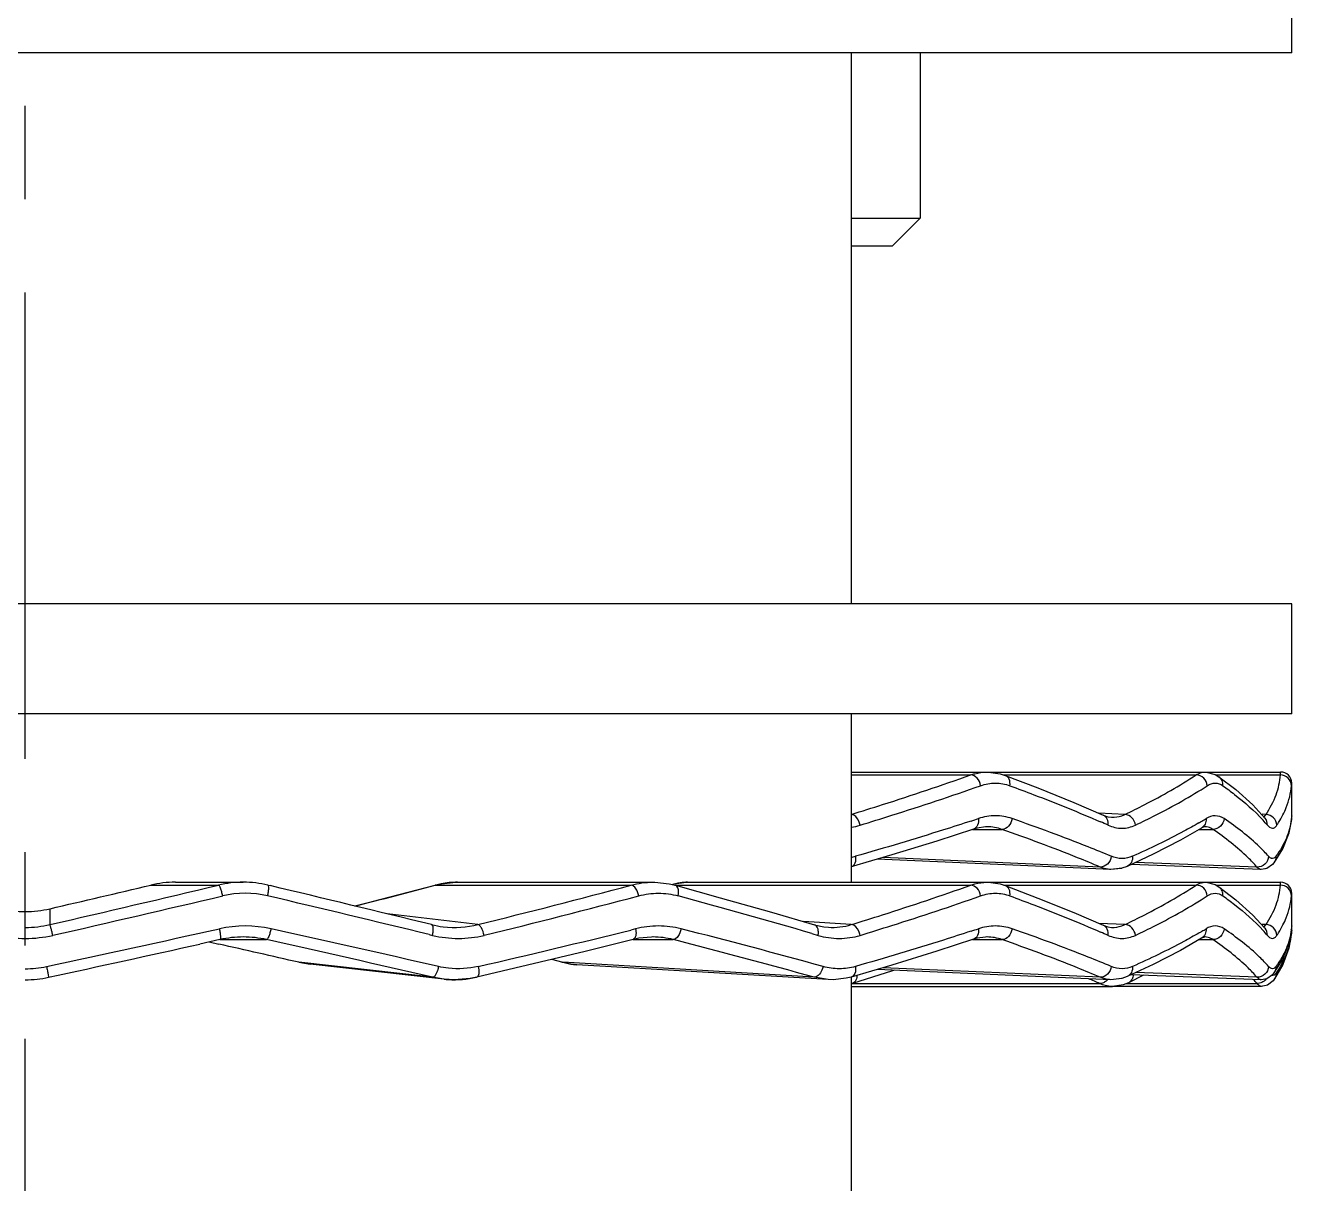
# Model space of a CAD drawing. Header units: millimetres. Extents: x 601 to 1195, y -13 to 407.
# Drawn here: x 1141.86 to 1159.11, y 144.26 to 160.03 of the extents above; entities that cross this region are included whole.
import ezdxf

# ---------------------------------------------------------------- set-up
doc = ezdxf.new("R2010")
doc.units = ezdxf.units.MM
doc.header["$LTSCALE"] = 0.1
doc.linetypes.add('CENTERX2', pattern=[101.6, 63.5, -12.7, 12.7, -12.7])
doc.layers.add('CENTER', color=1, linetype='CENTERX2')

msp = doc.modelspace()

# ---------------------------------------------------------------- linework, layer by layer
for p, q in [((1159.1145, 159.6533), (1159.1145, 161.1533)), ((1159.1145, 159.6533), (1124.6145, 159.6533)), ((1153.1145, 159.6533), (1153.1145, 152.1533)), ((1154.052, 159.6533), (1154.052, 157.4033)), ((1153.1145, 157.4033), (1154.052, 157.4033)), ((1154.052, 157.4033), (1153.677, 157.0283)), ((1153.1145, 157.0283), (1153.677, 157.0283)), ((1159.1145, 152.1533), (1124.6145, 152.1533)), ((1159.1145, 150.6533), (1159.1145, 152.1533)), ((1159.1145, 150.6533), (1124.6145, 150.6533)), ((1153.1145, 150.6533), (1153.1145, 148.3628)), ((1153.1145, 149.8628), (1158.9644, 149.8628)), ((1153.1145, 149.8234), (1154.7422, 149.8234)), ((1155.1945, 149.8234), (1157.8138, 149.8234)), ((1158.0829, 149.8234), (1158.9618, 149.8234)), ((1158.1234, 149.7991), (1158.123, 149.7994)), ((1158.9618, 149.8234), (1158.9645, 149.8628)), ((1159.1118, 149.6773), (1159.1145, 149.7128)), ((1159.1145, 149.2667), (1159.1145, 149.7116)), ((1156.8435, 149.2862), (1156.4864, 149.3029)), ((1156.661, 149.2482), (1156.6614, 149.2481)), ((1158.7651, 149.2862), (1158.7104, 149.2884)), ((1158.7514, 149.2366), (1158.7512, 149.2368)), ((1158.7514, 149.2366), (1158.7519, 149.236)), ((1159.1108, 149.229), (1159.1102, 149.2149)), ((1159.1133, 149.255), (1159.1108, 149.229)), ((1159.1145, 149.2675), (1159.1133, 149.255)), ((1154.7679, 149.0825), (1155.1681, 149.0825)), ((1154.9657, 149.1175), (1154.9642, 149.1175)), ((1157.8548, 149.0825), (1158.04, 149.0825)), ((1157.8868, 149.1009), (1157.8866, 149.1008)), ((1157.934, 149.1175), (1157.9334, 149.1175)), ((1159.0755, 149.0313), (1158.9891, 148.8148)), ((1153.6688, 148.7347), (1153.1148, 148.5719)), ((1156.5081, 148.5695), (1153.5502, 148.6999)), ((1157.2267, 148.7431), (1156.8755, 148.5791)), ((1158.9904, 148.8174), (1158.8735, 148.6281)), ((1156.6518, 148.5359), (1153.4695, 148.6761)), ((1156.6531, 148.5358), (1156.6524, 148.5358)), ((1158.697, 148.5355), (1156.929, 148.6041)), ((1158.6418, 148.5695), (1156.9919, 148.6335)), ((1158.756, 148.545), (1158.6975, 148.5355)), ((1158.6978, 148.5355), (1158.6976, 148.5355)), ((1143.9092, 148.3628), (1144.8339, 148.3628)), ((1147.752, 148.3628), (1150.4145, 148.3628)), ((1150.8847, 148.3628), (1158.9644, 148.3628)), ((1158.9618, 148.3234), (1158.9645, 148.3628)), ((1143.5721, 148.3234), (1144.497, 148.3234)), ((1145.1699, 148.3234), (1145.1984, 148.3166)), ((1147.4452, 148.3223), (1147.5322, 148.3421)), ((1147.4452, 148.3223), (1147.4542, 148.3234)), ((1147.4542, 148.3234), (1147.4456, 148.3211)), ((1147.4542, 148.3234), (1150.1173, 148.3234)), ((1150.6771, 148.3318), (1150.7051, 148.3402)), ((1150.7131, 148.3234), (1154.7422, 148.3234)), ((1155.1945, 148.3234), (1157.8138, 148.3234)), ((1158.0829, 148.3234), (1158.9618, 148.3234)), ((1158.1234, 148.2991), (1158.123, 148.2994)), ((1159.1118, 148.1773), (1159.1145, 148.2128)), ((1159.1145, 147.7087), (1159.1145, 148.2116)), ((1142.201, 147.7862), (1142.201, 148.0025)), ((1148.0299, 147.7862), (1146.7936, 147.933)), ((1150.1782, 147.729), (1150.1115, 147.7124)), ((1153.1152, 147.7862), (1152.4645, 147.8273)), ((1152.5797, 147.6648), (1152.664, 147.6401)), ((1152.8037, 147.7496), (1152.8046, 147.7495)), ((1156.8435, 147.7862), (1156.4864, 147.8029)), ((1156.661, 147.7482), (1156.6614, 147.7481)), ((1158.7651, 147.7862), (1158.7104, 147.7884)), ((1158.7514, 147.7366), (1158.7512, 147.7368)), ((1158.7514, 147.7366), (1158.7519, 147.736)), ((1159.1105, 147.6665), (1159.1099, 147.6525)), ((1159.1108, 147.729), (1159.1102, 147.7149)), ((1159.1117, 147.6789), (1159.1105, 147.6665)), ((1159.1133, 147.755), (1159.1108, 147.729)), ((1159.1128, 147.6903), (1159.1117, 147.6789)), ((1159.1129, 147.6913), (1159.1128, 147.6903)), ((1159.1145, 147.7087), (1159.1129, 147.6913)), ((1159.1145, 147.7675), (1159.1133, 147.755)), ((1159.1145, 147.7087), (1159.1145, 147.7675)), ((1144.5161, 147.5825), (1144.2396, 147.5211)), ((1144.37, 147.55), (1144.5026, 147.5202)), ((1144.5161, 147.5825), (1145.1504, 147.5825)), ((1147.3655, 147.6514), (1147.4122, 147.6401)), ((1150.1383, 147.5825), (1150.6916, 147.5825)), ((1150.4148, 147.6175), (1150.4146, 147.6175)), ((1154.7679, 147.5825), (1155.1681, 147.5825)), ((1154.9657, 147.6175), (1154.9642, 147.6175)), ((1157.8548, 147.5825), (1158.04, 147.5825)), ((1157.8868, 147.6009), (1157.8866, 147.6008)), ((1157.934, 147.6175), (1157.9334, 147.6175)), ((1159.0755, 147.5313), (1158.9891, 147.3148)), ((1159.1099, 147.6524), (1159.0764, 147.4669)), ((1158.9904, 147.3174), (1158.8735, 147.1281)), ((1159.0756, 147.4641), (1158.9916, 147.2403)), ((1159.0764, 147.4669), (1158.9929, 147.243)), ((1145.5907, 147.2728), (1145.7425, 147.247)), ((1147.4123, 147.0695), (1145.5907, 147.2728)), ((1147.5639, 147.0437), (1145.7426, 147.247)), ((1148.7059, 147.2326), (1148.0145, 147.0699)), ((1149.1723, 147.2748), (1149.036, 147.3123)), ((1149.2956, 147.2487), (1149.1723, 147.2748)), ((1149.1723, 147.2748), (1149.1846, 147.2728)), ((1149.1728, 147.2761), (1149.1846, 147.2728)), ((1152.6081, 147.0695), (1149.1846, 147.2728)), ((1149.3778, 147.2403), (1149.2956, 147.2487)), ((1152.801, 147.037), (1149.3769, 147.2403)), ((1153.6688, 147.2347), (1153.1148, 147.0719)), ((1153.6789, 147.1579), (1153.1344, 146.986)), ((1156.6518, 147.0359), (1153.4695, 147.1761)), ((1156.5081, 147.0695), (1153.5502, 147.1999)), ((1153.7029, 147.1658), (1153.6789, 147.1579)), ((1157.2267, 147.2431), (1156.8755, 147.0791)), ((1158.9929, 147.243), (1158.8802, 147.0461)), ((1147.5663, 147.0434), (1147.4123, 147.0695)), ((1147.5699, 147.0431), (1147.5663, 147.0434)), ((1152.8003, 147.037), (1152.6081, 147.0695)), ((1153.1145, 147.0719), (1153.1145, 143.1533)), ((1153.1145, 146.9832), (1156.5004, 146.9832)), ((1156.6531, 147.0358), (1156.6524, 147.0358)), ((1156.8624, 146.9832), (1158.6427, 146.9832)), ((1156.8901, 146.9942), (1156.8899, 146.9941)), ((1157.0961, 147.0976), (1156.8901, 146.9942)), ((1158.697, 147.0355), (1156.929, 147.1041)), ((1158.6418, 147.0695), (1156.9919, 147.1335)), ((1158.6427, 146.9832), (1158.6414, 146.9848)), ((1158.756, 147.045), (1158.6975, 147.0355)), ((1158.6978, 147.0355), (1158.6976, 147.0355)), ((1158.8604, 147.0196), (1158.7836, 146.9608)), ((1158.8803, 147.0462), (1158.8604, 147.0196)), ((1158.8803, 147.0462), (1158.8802, 147.0461)), ((1153.1145, 146.9438), (1156.6735, 146.9438)), ((1158.705, 146.9438), (1156.6738, 146.9438)), ((1158.7836, 146.9608), (1158.705, 146.9438)), ((1158.7669, 146.9567), (1158.7157, 146.946))]:
    msp.add_line(p, q)
for points in [[(1154.9637, 149.8628), (1154.9865, 149.8624), (1155.1445, 149.8393), (1155.2117, 149.8179)], [(1155.2117, 149.8179), (1155.6566, 149.6481), (1156.1486, 149.4488), (1156.5461, 149.2771)], [(1157.9328, 149.8628), (1157.9506, 149.8623), (1158.0707, 149.8307), (1158.123, 149.7994)], [(1158.1234, 149.7991), (1158.3521, 149.6238), (1158.5836, 149.4169), (1158.7512, 149.2368)], [(1156.5461, 149.2771), (1156.6113, 149.2551), (1156.6614, 149.2481)], [(1159.1102, 149.2148), (1159.0763, 149.034), (1158.9904, 148.8174)], [(1154.7809, 149.0867), (1154.2819, 148.9243), (1153.6688, 148.7347)], [(1154.9642, 149.1175), (1154.9455, 149.1172), (1154.829, 149.1007), (1154.7809, 149.0867)], [(1157.8866, 149.1008), (1157.5987, 148.9351), (1157.2267, 148.7431)], [(1157.934, 149.1175), (1157.9279, 149.1172), (1157.8998, 149.1081), (1157.8868, 149.1009)], [(1156.8752, 148.579), (1156.8017, 148.5526), (1156.6524, 148.5358)], [(1156.8002, 148.5525), (1156.7975, 148.5515), (1156.6524, 148.5358)], [(1158.8735, 148.6281), (1158.8535, 148.6036), (1158.7743, 148.5485), (1158.6976, 148.5355)], [(1147.5322, 148.3421), (1147.7306, 148.3626), (1147.7523, 148.3628)], [(1150.4145, 148.3628), (1150.439, 148.3625), (1150.6344, 148.3417), (1150.7189, 148.322)], [(1150.7051, 148.3402), (1150.8646, 148.3625), (1150.885, 148.3628)], [(1154.9637, 148.3628), (1154.9865, 148.3624), (1155.1445, 148.3393), (1155.2117, 148.3179)], [(1157.9328, 148.3628), (1157.9506, 148.3623), (1158.0707, 148.3307), (1158.123, 148.2994)], [(1146.3517, 148.0399), (1146.5909, 148.1001), (1147.0796, 148.226), (1147.4452, 148.3223)], [(1150.7189, 148.322), (1151.3318, 148.1527), (1152.0299, 147.9544), (1152.6128, 147.7839)], [(1155.2117, 148.3179), (1155.6566, 148.1481), (1156.1486, 147.9488), (1156.5461, 147.7771)], [(1158.1234, 148.2991), (1158.3521, 148.1238), (1158.5836, 147.9169), (1158.7512, 147.7368)], [(1152.6128, 147.7839), (1152.6306, 147.7788), (1152.7402, 147.7561), (1152.8046, 147.7495)], [(1156.5461, 147.7771), (1156.6113, 147.7551), (1156.6614, 147.7481)], [(1159.1102, 147.7148), (1159.0763, 147.534), (1158.9904, 147.3174)], [(1150.1424, 147.5835), (1149.489, 147.4216), (1148.7059, 147.2326)], [(1150.4146, 147.6175), (1150.3953, 147.6173), (1150.2196, 147.6001), (1150.1424, 147.5835)], [(1154.7809, 147.5867), (1154.2819, 147.4243), (1153.6688, 147.2347)], [(1154.9642, 147.6175), (1154.9455, 147.6172), (1154.829, 147.6007), (1154.7809, 147.5867)], [(1157.8866, 147.6008), (1157.5987, 147.4351), (1157.2267, 147.2431)], [(1157.934, 147.6175), (1157.9279, 147.6172), (1157.8998, 147.6081), (1157.8868, 147.6009)], [(1148.0145, 147.0699), (1147.9238, 147.0521), (1147.7042, 147.0354), (1147.57, 147.043)], [(1153.1148, 147.0719), (1153.0478, 147.0552), (1152.8701, 147.0355), (1152.8004, 147.037)], [(1156.8752, 147.079), (1156.8017, 147.0526), (1156.6524, 147.0358)], [(1156.8002, 147.0525), (1156.7975, 147.0515), (1156.6524, 147.0358)], [(1156.8899, 146.9941), (1156.8187, 146.9659), (1156.6738, 146.9438)], [(1158.8735, 147.1281), (1158.8535, 147.1036), (1158.7743, 147.0485), (1158.6976, 147.0355)]]:
    msp.add_lwpolyline(points)
for centre, radius, start, end in [((1158.9645, 149.7128), 0.15, 360, 90), ((1143.8723, 182.4), 34.9391, 288.13522, 288.30585), ((1154.5976, 154.7883), 6.4911, 300.49965, 301.07956), ((1158.2831, 149.3077), 0.8315, 353.61962, 354.56778), ((1152.9519, 150.0722), 0.9745, 279.61283, 286.95427), ((1149.287, 132.5588), 18.1277, 66.16219, 66.51847), ((1154.4516, 155.0359), 6.7785, 300.09219, 300.50086), ((1157.0482, 147.6628), 2.2791, 40.40457, 42.65105), ((1152.9515, 149.4887), 0.8035, 281.74794, 285.90722), ((1143.9102, 146.8931), 1.4697, 90.02412, 103.30069), ((1144.8348, 146.8959), 1.4669, 90.05435, 103.31326), ((1144.8335, 146.9079), 1.4549, 76.63149, 90.00387), ((1150.8895, 147.6973), 0.6658, 99.11798, 101.70311), ((1150.8862, 147.7185), 0.6444, 93.92683, 99.12691), ((1150.8848, 147.7369), 0.6259, 89.98586, 93.91544), ((1158.9645, 148.2128), 0.15, 360, 90), ((1072.4378, 449.2089), 309.1799, 283.040484, 283.301439), ((1040.549, 587.41), 451.223, 283.019408, 283.318828), ((1144.8595, 146.8781), 1.3347, 76.76992, 103.23008), ((1048.6951, -256.6187), 416.2757, 76.284053, 76.595431), ((1126.7522, 226.1566), 80.5393, 284.086741, 284.888303), ((1118.8929, 265.3236), 121.0951, 283.922724, 284.942566), ((1150.8963, 147.666), 0.6979, 101.73133, 107.51998), ((1039.7869, 594.6062), 458.5574, 282.910004, 283.207086), ((1047.7778, -264.1739), 423.6954, 76.405701, 76.711657), ((1118.7534, 267.1178), 123.0323, 283.806299, 284.818343), ((1126.119, 57.0408), 94.4081, 73.723078, 74.872321), ((1141.8651, 149.4588), 1.4948, 256.9691, 269.97722), ((1141.864, 149.4588), 1.4948, 270.02278, 283.03091), ((1141.864, 149.2452), 1.4975, 270.0222, 283.00675), ((1040.8675, 617.8422), 481.4017, 282.145563, 282.432415), ((1144.8593, 146.1357), 1.6317, 77.54418, 102.45582), ((1050.4909, -278.9167), 437.0338, 77.17608, 77.482686), ((1147.7186, 149.1007), 1.3531, 256.27891, 263.18903), ((1147.7145, 149.0625), 1.3148, 263.16871, 283.88175), ((1119.5994, 270.8021), 126.815, 282.95713, 283.922119), ((1127.7574, 56.9965), 93.612, 74.527714, 75.751993), ((1143.8723, 180.9), 34.9391, 288.13522, 288.30585), ((1149.287, 131.0588), 18.1277, 66.16219, 66.51847), ((1154.4516, 153.5359), 6.7785, 300.09219, 300.50086), ((1154.5976, 153.2883), 6.4911, 300.49965, 301.07956), ((1157.0482, 146.1628), 2.2791, 40.40457, 42.65105), ((1158.1907, 147.7534), 0.9239, 353.7535, 354.60448), ((1158.2831, 147.8077), 0.8315, 353.61962, 354.56778), ((1141.8651, 149.2741), 1.6763, 257.11052, 269.9799), ((1141.864, 149.2741), 1.6763, 270.0201, 282.88948), ((1041.4245, 611.1598), 474.9019, 282.249211, 282.503401), ((1079.0192, -143.0565), 297.8638, 77.085525, 77.300172), ((1144.8348, 146.1487), 1.4688, 90.01958, 102.52933), ((1144.8337, 146.1658), 1.4517, 77.39684, 89.977), ((1051.1727, -272.0374), 430.0147, 77.067355, 77.376387), ((1150.4143, 146.5009), 1.1166, 75.62074, 89.97293), ((1127.8241, 58.3115), 92.1533, 74.398561, 75.63212), ((1141.8641, 148.5577), 1.3723, 270.01661, 282.129), ((1133.5774, 91.1593), 58.2436, 74.468844, 74.604326), ((1149.4356, 148.1708), 0.9324, 254.38358, 263.57291), ((1149.4305, 148.1329), 0.8942, 263.6257, 266.56502), ((1141.8641, 148.5351), 1.4996, 270.01809, 282.22788), ((1147.7117, 148.3654), 1.3299, 263.87958, 266.40071), ((1147.7105, 148.3585), 1.323, 266.4342, 283.01393), ((1149.9591, 132.5627), 15.8347, 65.60058, 66.18544), ((1156.8429, 147.0927), 0.1092, 295.59881, 304.73826), ((1156.9858, 145.6269), 2.1413, 39.35927, 41.28379), ((1158.8062, 147.1157), 0.2104, 219.02224, 219.87004), ((1158.7666, 147.1217), 0.1365, 326.41658, 331.42376)]:
    msp.add_arc(centre, radius, start, end)
for points, knots in [([(1153.1152, 149.2862), (1153.2578, 149.33), (1153.803, 149.5005), (1154.3447, 149.6818), (1154.7422, 149.8234)], [0, 0, 0, 0, 0.261283, 1, 1, 1, 1]), ([(1154.7422, 149.8234), (1154.7602, 149.8298), (1154.8316, 149.8522), (1154.9068, 149.8627), (1154.9625, 149.8628)], [0, 0, 0, 0, 0.2558306, 1, 1, 1, 1]), ([(1154.8773, 149.6773), (1154.8715, 149.7149), (1154.8424, 149.7828), (1154.7743, 149.8232), (1154.7422, 149.8234)], [0, 0, 0, 0, 0.5418534, 1, 1, 1, 1]), ([(1155.2761, 149.6773), (1155.2804, 149.7066), (1155.277, 149.7645), (1155.2351, 149.8091), (1155.2117, 149.8178)], [0, 0, 0, 0, 0.5420463, 1, 1, 1, 1]), ([(1156.8435, 149.2862), (1156.9337, 149.3295), (1157.265, 149.4939), (1157.5879, 149.6761), (1157.8138, 149.8234)], [0, 0, 0, 0, 0.2706997, 1, 1, 1, 1]), ([(1157.8138, 149.8234), (1157.8235, 149.8297), (1157.8598, 149.8508), (1157.9022, 149.8627), (1157.9328, 149.8628)], [0, 0, 0, 0, 0.2727543, 1, 1, 1, 1]), ([(1157.9655, 149.6773), (1157.9624, 149.7153), (1157.9273, 149.7899), (1157.8508, 149.8232), (1157.8138, 149.8234)], [0, 0, 0, 0, 0.5075713, 1, 1, 1, 1]), ([(1158.1777, 149.6773), (1158.1795, 149.7006), (1158.1721, 149.7481), (1158.1418, 149.7859), (1158.1234, 149.7991)], [0, 0, 0, 0, 0.5084103, 1, 1, 1, 1]), ([(1158.7651, 149.2862), (1158.8203, 149.3699), (1158.9111, 149.5415), (1158.9547, 149.7317), (1158.9618, 149.8234)], [0, 0, 0, 0, 0.5217253, 1, 1, 1, 1]), ([(1159.1118, 149.6773), (1159.1116, 149.7147), (1159.0785, 149.7929), (1158.9999, 149.8232), (1158.9618, 149.8234)], [0, 0, 0, 0, 0.4953425, 1, 1, 1, 1]), ([(1153.236, 149.1401), (1153.3799, 149.184), (1153.9298, 149.3544), (1154.4763, 149.5357), (1154.8773, 149.6773)], [0, 0, 0, 0, 0.2613029, 1, 1, 1, 1]), ([(1154.8773, 149.6773), (1154.9416, 149.7), (1155.0773, 149.7254), (1155.2134, 149.7004), (1155.2761, 149.6773)], [0, 0, 0, 0, 0.5051331, 1, 1, 1, 1]), ([(1155.2761, 149.6773), (1155.3858, 149.6369), (1155.8004, 149.4812), (1156.2111, 149.3152), (1156.5101, 149.1853)], [0, 0, 0, 0, 0.2640351, 1, 1, 1, 1]), ([(1156.9867, 149.1401), (1157.0777, 149.1835), (1157.4117, 149.3478), (1157.7375, 149.53), (1157.9655, 149.6773)], [0, 0, 0, 0, 0.2707855, 1, 1, 1, 1]), ([(1157.9655, 149.6773), (1157.9976, 149.698), (1158.0724, 149.7274), (1158.148, 149.6985), (1158.1777, 149.6773)], [0, 0, 0, 0, 0.5110983, 1, 1, 1, 1]), ([(1158.1777, 149.6773), (1158.2313, 149.6391), (1158.4243, 149.4956), (1158.606, 149.3356), (1158.7244, 149.207)], [0, 0, 0, 0, 0.2734214, 1, 1, 1, 1]), ([(1158.996, 149.2811), (1159.0124, 149.3134), (1159.0698, 149.4389), (1159.1039, 149.5757), (1159.1118, 149.6773)], [0, 0, 0, 0, 0.2618966, 1, 1, 1, 1]), ([(1153.236, 149.1401), (1153.2328, 149.1589), (1153.215, 149.2199), (1153.1613, 149.2838), (1153.1152, 149.2862)], [0, 0, 0, 0, 0.2921985, 1, 1, 1, 1]), ([(1154.8463, 149.229), (1154.8506, 149.199), (1154.8476, 149.1403), (1154.8046, 149.0947), (1154.7809, 149.0868)], [0, 0, 0, 0, 0.5476592, 1, 1, 1, 1]), ([(1155.3057, 149.229), (1155.2332, 149.2542), (1155.0768, 149.281), (1154.9209, 149.2537), (1154.8463, 149.229)], [0, 0, 0, 0, 0.4939215, 1, 1, 1, 1]), ([(1155.3057, 149.229), (1155.3005, 149.1911), (1155.2709, 149.1217), (1155.201, 149.0823), (1155.1681, 149.0825)], [0, 0, 0, 0, 0.5377773, 1, 1, 1, 1]), ([(1156.6574, 148.716), (1156.5535, 148.7595), (1156.1071, 148.9413), (1155.6546, 149.1077), (1155.3057, 149.229)], [0, 0, 0, 0, 0.2336883, 1, 1, 1, 1]), ([(1156.6133, 149.1401), (1156.6167, 149.168), (1156.6102, 149.2246), (1156.5693, 149.2667), (1156.5461, 149.277)], [0, 0, 0, 0, 0.5254646, 1, 1, 1, 1]), ([(1156.6614, 149.2481), (1156.7078, 149.246), (1156.7715, 149.2553), (1156.8291, 149.2792), (1156.8435, 149.2862)], [0, 0, 0, 0, 0.7446416, 1, 1, 1, 1]), ([(1156.9867, 149.1401), (1156.9825, 149.1773), (1156.9501, 149.2485), (1156.8784, 149.2848), (1156.8435, 149.2862)], [0, 0, 0, 0, 0.5172751, 1, 1, 1, 1]), ([(1157.9485, 149.229), (1157.9505, 149.2039), (1157.9422, 149.1527), (1157.9074, 149.1134), (1157.8868, 149.1009)], [0, 0, 0, 0, 0.5107836, 1, 1, 1, 1]), ([(1158.193, 149.229), (1158.1585, 149.2523), (1158.0717, 149.283), (1157.9861, 149.2516), (1157.9485, 149.229)], [0, 0, 0, 0, 0.4870311, 1, 1, 1, 1]), ([(1158.193, 149.229), (1158.1903, 149.1908), (1158.1551, 149.115), (1158.0774, 149.0823), (1158.04, 149.0825)], [0, 0, 0, 0, 0.5057626, 1, 1, 1, 1]), ([(1158.8001, 148.716), (1158.7611, 148.7602), (1158.5766, 148.9513), (1158.364, 149.1134), (1158.193, 149.229)], [0, 0, 0, 0, 0.2220708, 1, 1, 1, 1]), ([(1158.7346, 149.2545), (1158.7374, 149.2561), (1158.7495, 149.2646), (1158.7588, 149.2765), (1158.7651, 149.2862)], [0, 0, 0, 0, 0.2184677, 1, 1, 1, 1]), ([(1158.9133, 149.1401), (1158.912, 149.1771), (1158.8785, 149.2528), (1158.8025, 149.2849), (1158.7651, 149.2862)], [0, 0, 0, 0, 0.4974759, 1, 1, 1, 1]), ([(1159.1094, 149.2153), (1159.0998, 149.1295), (1159.0506, 148.9512), (1158.9565, 148.7933), (1158.9001, 148.716)], [0, 0, 0, 0, 0.4743578, 1, 1, 1, 1]), ([(1158.9133, 149.1401), (1158.9211, 149.1517), (1158.9506, 149.1975), (1158.9776, 149.245), (1158.996, 149.2811)], [0, 0, 0, 0, 0.2560935, 1, 1, 1, 1]), ([(1154.7474, 149.1965), (1154.6227, 149.1556), (1154.0999, 148.9876), (1153.5735, 148.8305), (1153.1717, 148.716)], [0, 0, 0, 0, 0.2390598, 1, 1, 1, 1]), ([(1156.5081, 148.5695), (1156.4051, 148.613), (1155.9627, 148.7948), (1155.514, 148.9612), (1155.1681, 149.0825)], [0, 0, 0, 0, 0.2337234, 1, 1, 1, 1]), ([(1156.6133, 149.1401), (1156.6727, 149.1139), (1156.801, 149.0822), (1156.9301, 149.1132), (1156.9867, 149.1401)], [0, 0, 0, 0, 0.5088834, 1, 1, 1, 1]), ([(1157.8504, 149.171), (1157.7828, 149.1318), (1157.4877, 148.9675), (1157.1828, 148.8212), (1156.9454, 148.716)], [0, 0, 0, 0, 0.2311728, 1, 1, 1, 1]), ([(1158.04, 149.0825), (1158.0318, 149.0881), (1157.9997, 149.1075), (1157.9616, 149.1174), (1157.934, 149.1175)], [0, 0, 0, 0, 0.2643208, 1, 1, 1, 1]), ([(1158.6418, 148.5695), (1158.6032, 148.6137), (1158.4204, 148.8046), (1158.2097, 148.9669), (1158.04, 149.0825)], [0, 0, 0, 0, 0.2222738, 1, 1, 1, 1]), ([(1158.7837, 149.1401), (1158.8011, 149.1196), (1158.8362, 149.0881), (1158.8892, 149.1075), (1158.9054, 149.1281), (1158.9133, 149.1401)], [0, 0, 0, 0, 0.5136778, 0.7258546, 1, 1, 1, 1]), ([(1153.1717, 148.716), (1153.1767, 148.6851), (1153.1775, 148.6279), (1153.1374, 148.5784), (1153.1148, 148.5719)], [0, 0, 0, 0, 0.5712154, 1, 1, 1, 1]), ([(1156.6574, 148.716), (1156.6531, 148.6772), (1156.6197, 148.6036), (1156.5436, 148.5681), (1156.5081, 148.5695)], [0, 0, 0, 0, 0.5234349, 1, 1, 1, 1]), ([(1156.9454, 148.716), (1156.9011, 148.6964), (1156.802, 148.6742), (1156.7033, 148.6968), (1156.6574, 148.716)], [0, 0, 0, 0, 0.4930329, 1, 1, 1, 1]), ([(1156.9454, 148.716), (1156.9483, 148.6881), (1156.9406, 148.6314), (1156.8992, 148.5898), (1156.8758, 148.5792)], [0, 0, 0, 0, 0.5217692, 1, 1, 1, 1]), ([(1158.8001, 148.716), (1158.7985, 148.6773), (1158.762, 148.5984), (1158.6807, 148.5682), (1158.6418, 148.5695)], [0, 0, 0, 0, 0.4995832, 1, 1, 1, 1]), ([(1158.8384, 148.6877), (1158.8351, 148.6888), (1158.8205, 148.6953), (1158.8084, 148.7066), (1158.8001, 148.716)], [0, 0, 0, 0, 0.2139603, 1, 1, 1, 1]), ([(1158.9001, 148.716), (1158.8923, 148.7053), (1158.8752, 148.6862), (1158.8485, 148.6844), (1158.8384, 148.6877)], [0, 0, 0, 0, 0.5546705, 1, 1, 1, 1]), ([(1156.6524, 148.5358), (1156.6403, 148.5364), (1156.5909, 148.5409), (1156.5426, 148.5549), (1156.5081, 148.5695)], [0, 0, 0, 0, 0.2435179, 1, 1, 1, 1]), ([(1158.6976, 148.5355), (1158.6929, 148.5357), (1158.6709, 148.54), (1158.6533, 148.5563), (1158.6418, 148.5695)], [0, 0, 0, 0, 0.2086345, 1, 1, 1, 1]), ([(1147.7523, 148.3628), (1147.6772, 148.3628), (1147.5765, 148.3527), (1147.4787, 148.3299), (1147.4542, 148.3234)], [0, 0, 0, 0, 0.747696, 1, 1, 1, 1]), ([(1154.7422, 148.3234), (1154.7602, 148.3298), (1154.8316, 148.3522), (1154.9068, 148.3627), (1154.9625, 148.3628)], [0, 0, 0, 0, 0.2558306, 1, 1, 1, 1]), ([(1157.8138, 148.3234), (1157.8235, 148.3297), (1157.8598, 148.3508), (1157.9022, 148.3627), (1157.9328, 148.3628)], [0, 0, 0, 0, 0.2727543, 1, 1, 1, 1]), ([(1144.554, 148.1773), (1144.5497, 148.196), (1144.5407, 148.2303), (1144.5257, 148.277), (1144.5127, 148.3049), (1144.5024, 148.3232), (1144.497, 148.3234)], [0, 0, 0, 0, 0.3627259, 0.677853, 0.8982648, 1, 1, 1, 1]), ([(1145.165, 148.1773), (1145.1692, 148.1957), (1145.1761, 148.2295), (1145.1801, 148.2762), (1145.1818, 148.3042), (1145.1746, 148.3233), (1145.1699, 148.3234)], [0, 0, 0, 0, 0.3776618, 0.6949892, 0.906372, 1, 1, 1, 1]), ([(1150.2195, 148.1773), (1150.2121, 148.2137), (1150.1925, 148.2702), (1150.1419, 148.3232), (1150.1173, 148.3234)], [0, 0, 0, 0, 0.6015649, 1, 1, 1, 1]), ([(1150.2195, 148.1773), (1150.3073, 148.2006), (1150.4886, 148.2249), (1150.67, 148.2008), (1150.7568, 148.1773)], [0, 0, 0, 0, 0.5025404, 1, 1, 1, 1]), ([(1150.7568, 148.1773), (1150.7601, 148.1941), (1150.7666, 148.2418), (1150.752, 148.3128), (1150.7189, 148.322)], [0, 0, 0, 0, 0.3329934, 1, 1, 1, 1]), ([(1153.1152, 147.7862), (1153.2578, 147.83), (1153.803, 148.0005), (1154.3447, 148.1818), (1154.7422, 148.3234)], [0, 0, 0, 0, 0.261283, 1, 1, 1, 1]), ([(1154.8773, 148.1773), (1154.8715, 148.2149), (1154.8424, 148.2828), (1154.7743, 148.3232), (1154.7422, 148.3234)], [0, 0, 0, 0, 0.5418534, 1, 1, 1, 1]), ([(1154.8773, 148.1773), (1154.9416, 148.2), (1155.0773, 148.2254), (1155.2134, 148.2004), (1155.2761, 148.1773)], [0, 0, 0, 0, 0.5051331, 1, 1, 1, 1]), ([(1155.2761, 148.1773), (1155.2804, 148.2066), (1155.277, 148.2645), (1155.2351, 148.3091), (1155.2117, 148.3178)], [0, 0, 0, 0, 0.5420463, 1, 1, 1, 1]), ([(1156.8435, 147.7862), (1156.9337, 147.8295), (1157.265, 147.9939), (1157.5879, 148.1761), (1157.8138, 148.3234)], [0, 0, 0, 0, 0.2706997, 1, 1, 1, 1]), ([(1157.9655, 148.1773), (1157.9624, 148.2153), (1157.9273, 148.2899), (1157.8508, 148.3232), (1157.8138, 148.3234)], [0, 0, 0, 0, 0.5075713, 1, 1, 1, 1]), ([(1157.9655, 148.1773), (1157.9976, 148.198), (1158.0724, 148.2274), (1158.148, 148.1985), (1158.1777, 148.1773)], [0, 0, 0, 0, 0.5110983, 1, 1, 1, 1]), ([(1158.1777, 148.1773), (1158.1795, 148.2006), (1158.1721, 148.2481), (1158.1418, 148.2859), (1158.1234, 148.2991)], [0, 0, 0, 0, 0.5084103, 1, 1, 1, 1]), ([(1158.7651, 147.7862), (1158.8203, 147.8699), (1158.9111, 148.0415), (1158.9547, 148.2317), (1158.9618, 148.3234)], [0, 0, 0, 0, 0.5217253, 1, 1, 1, 1]), ([(1159.1118, 148.1773), (1159.1116, 148.2147), (1159.0785, 148.2929), (1158.9999, 148.3232), (1158.9618, 148.3234)], [0, 0, 0, 0, 0.4953425, 1, 1, 1, 1]), ([(1153.236, 147.6401), (1153.3799, 147.684), (1153.9298, 147.8544), (1154.4763, 148.0357), (1154.8773, 148.1773)], [0, 0, 0, 0, 0.2613029, 1, 1, 1, 1]), ([(1155.2761, 148.1773), (1155.3858, 148.1369), (1155.8004, 147.9812), (1156.2111, 147.8152), (1156.5101, 147.6853)], [0, 0, 0, 0, 0.2640351, 1, 1, 1, 1]), ([(1156.9867, 147.6401), (1157.0777, 147.6835), (1157.4117, 147.8478), (1157.7375, 148.03), (1157.9655, 148.1773)], [0, 0, 0, 0, 0.2707855, 1, 1, 1, 1]), ([(1158.1777, 148.1773), (1158.2313, 148.1391), (1158.4243, 147.9956), (1158.606, 147.8356), (1158.7244, 147.707)], [0, 0, 0, 0, 0.2734214, 1, 1, 1, 1]), ([(1158.996, 147.7811), (1159.0124, 147.8134), (1159.0698, 147.9389), (1159.1039, 148.0757), (1159.1118, 148.1773)], [0, 0, 0, 0, 0.2618966, 1, 1, 1, 1]), ([(1142.2379, 147.6401), (1142.2337, 147.6583), (1142.2257, 147.6922), (1142.216, 147.7322), (1142.2092, 147.7583), (1142.2057, 147.7721), (1142.2028, 147.7806), (1142.2019, 147.7852), (1142.201, 147.7862)], [0, 0, 0, 0, 0.3728127, 0.6929886, 0.8175978, 0.9122439, 0.9737526, 1, 1, 1, 1]), ([(1144.5074, 147.729), (1144.5114, 147.7104), (1144.5181, 147.6767), (1144.523, 147.6289), (1144.525, 147.6029), (1144.5204, 147.5824), (1144.5161, 147.5825)], [0, 0, 0, 0, 0.3819263, 0.7029463, 0.9148425, 1, 1, 1, 1]), ([(1145.2113, 147.729), (1145.2072, 147.7101), (1145.1984, 147.6753), (1145.1826, 147.6287), (1145.1689, 147.5997), (1145.1563, 147.5824), (1145.1504, 147.5825)], [0, 0, 0, 0, 0.3587361, 0.6714391, 0.8920734, 1, 1, 1, 1]), ([(1147.4122, 147.6401), (1147.4161, 147.6581), (1147.4213, 147.6932), (1147.4233, 147.7388), (1147.4142, 147.7844), (1147.3976, 147.7862)], [0, 0, 0, 0, 0.3630228, 0.6704359, 1, 1, 1, 1]), ([(1148.1138, 147.6401), (1148.1062, 147.6753), (1148.0901, 147.7234), (1148.058, 147.7713), (1148.0386, 147.7854), (1148.0299, 147.7862)], [0, 0, 0, 0, 0.6208923, 0.8500656, 1, 1, 1, 1]), ([(1150.1782, 147.729), (1150.1815, 147.7119), (1150.1847, 147.6788), (1150.1818, 147.628), (1150.1619, 147.5885), (1150.1424, 147.5835)], [0, 0, 0, 0, 0.3301556, 0.618582, 1, 1, 1, 1]), ([(1150.7972, 147.729), (1150.697, 147.7545), (1150.4883, 147.7806), (1150.2797, 147.7542), (1150.1782, 147.729)], [0, 0, 0, 0, 0.4970312, 1, 1, 1, 1]), ([(1150.7972, 147.729), (1150.7903, 147.6923), (1150.7705, 147.6339), (1150.717, 147.5823), (1150.6916, 147.5825)], [0, 0, 0, 0, 0.5953416, 1, 1, 1, 1]), ([(1152.664, 147.6401), (1152.667, 147.6564), (1152.6691, 147.6883), (1152.6614, 147.7417), (1152.6346, 147.7773), (1152.6128, 147.7839)], [0, 0, 0, 0, 0.3060399, 0.580684, 1, 1, 1, 1]), ([(1153.236, 147.6401), (1153.2328, 147.6589), (1153.215, 147.7199), (1153.1613, 147.7838), (1153.1152, 147.7862)], [0, 0, 0, 0, 0.2921985, 1, 1, 1, 1]), ([(1154.7474, 147.6965), (1154.6227, 147.6556), (1154.0999, 147.4876), (1153.5735, 147.3305), (1153.1717, 147.216)], [0, 0, 0, 0, 0.2390598, 1, 1, 1, 1]), ([(1154.8463, 147.729), (1154.8506, 147.699), (1154.8476, 147.6403), (1154.8046, 147.5947), (1154.7809, 147.5868)], [0, 0, 0, 0, 0.5476592, 1, 1, 1, 1]), ([(1155.3057, 147.729), (1155.2332, 147.7542), (1155.0768, 147.781), (1154.9209, 147.7537), (1154.8463, 147.729)], [0, 0, 0, 0, 0.4939215, 1, 1, 1, 1]), ([(1155.3057, 147.729), (1155.3005, 147.6911), (1155.2709, 147.6217), (1155.201, 147.5823), (1155.1681, 147.5825)], [0, 0, 0, 0, 0.5377773, 1, 1, 1, 1]), ([(1156.6574, 147.216), (1156.5535, 147.2595), (1156.1071, 147.4413), (1155.6546, 147.6077), (1155.3057, 147.729)], [0, 0, 0, 0, 0.2336883, 1, 1, 1, 1]), ([(1156.6133, 147.6401), (1156.6167, 147.668), (1156.6102, 147.7246), (1156.5693, 147.7667), (1156.5461, 147.777)], [0, 0, 0, 0, 0.5254646, 1, 1, 1, 1]), ([(1156.6614, 147.7481), (1156.7078, 147.746), (1156.7715, 147.7553), (1156.8291, 147.7792), (1156.8435, 147.7862)], [0, 0, 0, 0, 0.7446416, 1, 1, 1, 1]), ([(1156.9867, 147.6401), (1156.9825, 147.6773), (1156.9501, 147.7485), (1156.8784, 147.7848), (1156.8435, 147.7862)], [0, 0, 0, 0, 0.5172751, 1, 1, 1, 1]), ([(1157.8504, 147.671), (1157.7828, 147.6318), (1157.4877, 147.4675), (1157.1828, 147.3212), (1156.9454, 147.216)], [0, 0, 0, 0, 0.2311728, 1, 1, 1, 1]), ([(1157.9485, 147.729), (1157.9505, 147.7039), (1157.9422, 147.6527), (1157.9074, 147.6134), (1157.8868, 147.6009)], [0, 0, 0, 0, 0.5107836, 1, 1, 1, 1]), ([(1158.193, 147.729), (1158.1585, 147.7523), (1158.0717, 147.783), (1157.9861, 147.7516), (1157.9485, 147.729)], [0, 0, 0, 0, 0.4870311, 1, 1, 1, 1]), ([(1158.193, 147.729), (1158.1903, 147.6908), (1158.1551, 147.615), (1158.0774, 147.5823), (1158.04, 147.5825)], [0, 0, 0, 0, 0.5057626, 1, 1, 1, 1]), ([(1158.8001, 147.216), (1158.7611, 147.2602), (1158.5766, 147.4513), (1158.364, 147.6134), (1158.193, 147.729)], [0, 0, 0, 0, 0.2220708, 1, 1, 1, 1]), ([(1158.7346, 147.7545), (1158.7374, 147.7561), (1158.7495, 147.7646), (1158.7588, 147.7765), (1158.7651, 147.7862)], [0, 0, 0, 0, 0.2184677, 1, 1, 1, 1]), ([(1158.9133, 147.6401), (1158.912, 147.6771), (1158.8785, 147.7528), (1158.8025, 147.7849), (1158.7651, 147.7862)], [0, 0, 0, 0, 0.4974759, 1, 1, 1, 1]), ([(1159.1094, 147.7153), (1159.0998, 147.6295), (1159.0506, 147.4512), (1158.9565, 147.2933), (1158.9001, 147.216)], [0, 0, 0, 0, 0.4743578, 1, 1, 1, 1]), ([(1158.9133, 147.6401), (1158.9211, 147.6517), (1158.9506, 147.6975), (1158.9776, 147.745), (1158.996, 147.7811)], [0, 0, 0, 0, 0.2560935, 1, 1, 1, 1]), ([(1147.4122, 147.6401), (1147.5271, 147.6123), (1147.7634, 147.5835), (1147.9999, 147.6121), (1148.1138, 147.6401)], [0, 0, 0, 0, 0.5019077, 1, 1, 1, 1]), ([(1152.664, 147.6401), (1152.7573, 147.6127), (1152.9508, 147.5833), (1153.1447, 147.6123), (1153.236, 147.6401)], [0, 0, 0, 0, 0.5044102, 1, 1, 1, 1]), ([(1156.5081, 147.0695), (1156.4051, 147.113), (1155.9627, 147.2948), (1155.514, 147.4612), (1155.1681, 147.5825)], [0, 0, 0, 0, 0.2337234, 1, 1, 1, 1]), ([(1156.6133, 147.6401), (1156.6727, 147.6139), (1156.801, 147.5822), (1156.9301, 147.6132), (1156.9867, 147.6401)], [0, 0, 0, 0, 0.5088834, 1, 1, 1, 1]), ([(1158.04, 147.5825), (1158.0318, 147.5881), (1157.9997, 147.6075), (1157.9616, 147.6174), (1157.934, 147.6175)], [0, 0, 0, 0, 0.2643208, 1, 1, 1, 1]), ([(1158.6418, 147.0695), (1158.6032, 147.1137), (1158.4204, 147.3046), (1158.2097, 147.4669), (1158.04, 147.5825)], [0, 0, 0, 0, 0.2222738, 1, 1, 1, 1]), ([(1158.7837, 147.6401), (1158.8011, 147.6196), (1158.8362, 147.5881), (1158.8892, 147.6075), (1158.9054, 147.6281), (1158.9133, 147.6401)], [0, 0, 0, 0, 0.5136778, 0.7258546, 1, 1, 1, 1]), ([(1159.1091, 147.6528), (1159.1043, 147.6089), (1159.0704, 147.4229), (1158.9842, 147.2491), (1158.9036, 147.1293)], [0, 0, 0, 0, 0.2340637, 1, 1, 1, 1]), ([(1142.1525, 147.216), (1142.1566, 147.197), (1142.1634, 147.1641), (1142.1754, 147.1107), (1142.1763, 147.0958), (1142.1836, 147.0669), (1142.1817, 147.0695)], [0, 0, 0, 0, 0.3916831, 0.7206353, 0.934665, 1, 1, 1, 1]), ([(1147.4774, 147.1588), (1147.4758, 147.1543), (1147.4698, 147.1379), (1147.4626, 147.1219), (1147.4564, 147.1106)], [0, 0, 0, 0, 0.2683842, 1, 1, 1, 1]), ([(1148.0341, 147.216), (1147.9021, 147.1856), (1147.7163, 147.1753), (1147.5375, 147.2059), (1147.493, 147.216)], [0, 0, 0, 0, 0.7479061, 1, 1, 1, 1]), ([(1148.0341, 147.216), (1148.0407, 147.1835), (1148.0477, 147.1386), (1148.0318, 147.074), (1148.0145, 147.0699)], [0, 0, 0, 0, 0.6511992, 1, 1, 1, 1]), ([(1152.7305, 147.216), (1152.7289, 147.2062), (1152.72, 147.1686), (1152.7023, 147.1326), (1152.6839, 147.1106)], [0, 0, 0, 0, 0.2581678, 1, 1, 1, 1]), ([(1153.1717, 147.216), (1153.1008, 147.1958), (1152.9516, 147.1748), (1152.8025, 147.1961), (1152.7305, 147.216)], [0, 0, 0, 0, 0.4965111, 1, 1, 1, 1]), ([(1153.1717, 147.216), (1153.1767, 147.1851), (1153.1775, 147.1279), (1153.1374, 147.0784), (1153.1148, 147.0719)], [0, 0, 0, 0, 0.5712154, 1, 1, 1, 1]), ([(1156.6574, 147.216), (1156.6531, 147.1772), (1156.6197, 147.1036), (1156.5436, 147.0681), (1156.5081, 147.0695)], [0, 0, 0, 0, 0.5234349, 1, 1, 1, 1]), ([(1156.9454, 147.216), (1156.9011, 147.1964), (1156.802, 147.1742), (1156.7033, 147.1968), (1156.6574, 147.216)], [0, 0, 0, 0, 0.4930329, 1, 1, 1, 1]), ([(1156.9454, 147.216), (1156.9483, 147.1881), (1156.9406, 147.1314), (1156.8992, 147.0898), (1156.8758, 147.0792)], [0, 0, 0, 0, 0.5217692, 1, 1, 1, 1]), ([(1158.8001, 147.216), (1158.7985, 147.1773), (1158.762, 147.0984), (1158.6807, 147.0682), (1158.6418, 147.0695)], [0, 0, 0, 0, 0.4995832, 1, 1, 1, 1]), ([(1158.8384, 147.1877), (1158.8351, 147.1888), (1158.8205, 147.1953), (1158.8084, 147.2066), (1158.8001, 147.216)], [0, 0, 0, 0, 0.2139603, 1, 1, 1, 1]), ([(1158.9001, 147.216), (1158.8923, 147.2053), (1158.8752, 147.1862), (1158.8485, 147.1844), (1158.8384, 147.1877)], [0, 0, 0, 0, 0.5546705, 1, 1, 1, 1]), ([(1147.4564, 147.1106), (1147.4502, 147.0993), (1147.4398, 147.0819), (1147.4201, 147.0687), (1147.4123, 147.0695)], [0, 0, 0, 0, 0.624901, 1, 1, 1, 1]), ([(1152.6839, 147.1106), (1152.6785, 147.1041), (1152.6584, 147.0832), (1152.6289, 147.0684), (1152.6081, 147.0695)], [0, 0, 0, 0, 0.290646, 1, 1, 1, 1]), ([(1153.1917, 147.0922), (1153.1917, 147.0828), (1153.1895, 147.0502), (1153.1764, 147.0163), (1153.1591, 147.0004)], [0, 0, 0, 0, 0.2860476, 1, 1, 1, 1]), ([(1156.5668, 147.003), (1156.5616, 146.9998), (1156.541, 146.989), (1156.5176, 146.9833), (1156.5004, 146.9832)], [0, 0, 0, 0, 0.2606497, 1, 1, 1, 1]), ([(1156.6524, 147.0358), (1156.6403, 147.0364), (1156.5909, 147.0409), (1156.5426, 147.0549), (1156.5081, 147.0695)], [0, 0, 0, 0, 0.2435179, 1, 1, 1, 1]), ([(1156.9569, 147.1023), (1156.9558, 147.0825), (1156.9464, 147.0441), (1156.9204, 147.0135), (1156.9052, 147.003)], [0, 0, 0, 0, 0.5166098, 1, 1, 1, 1]), ([(1158.6976, 147.0355), (1158.6929, 147.0357), (1158.6709, 147.04), (1158.6533, 147.0563), (1158.6418, 147.0695)], [0, 0, 0, 0, 0.2086345, 1, 1, 1, 1]), ([(1158.7049, 146.9438), (1158.6999, 146.9438), (1158.6758, 146.9479), (1158.6569, 146.9662), (1158.6447, 146.9808)], [0, 0, 0, 0, 0.2060614, 1, 1, 1, 1]), ([(1158.9036, 147.1293), (1158.8959, 147.1177), (1158.8797, 147.0975), (1158.853, 147.0925), (1158.8426, 147.0949)], [0, 0, 0, 0, 0.5651593, 1, 1, 1, 1])]:
    msp.add_open_spline(points, degree=3, knots=knots)
for points in [[(1158.7837, 149.1401), (1158.7852, 149.174), (1158.7732, 149.2106), (1158.7514, 149.2366)], [(1155.1681, 149.0825), (1155.1035, 149.1052), (1155.0342, 149.1173), (1154.9657, 149.1175)], [(1158.9001, 148.716), (1158.9012, 148.6854), (1158.8914, 148.6529), (1158.8735, 148.6281)], [(1150.1173, 148.3234), (1150.2137, 148.3492), (1150.3143, 148.3628), (1150.4141, 148.3628)], [(1152.8046, 147.7495), (1152.9086, 147.7429), (1153.0156, 147.7554), (1153.1152, 147.7862)], [(1158.7837, 147.6401), (1158.7852, 147.674), (1158.7732, 147.7106), (1158.7514, 147.7366)], [(1155.1681, 147.5825), (1155.1035, 147.6052), (1155.0342, 147.6173), (1154.9657, 147.6175)], [(1147.493, 147.216), (1147.489, 147.1966), (1147.4838, 147.1775), (1147.4774, 147.1588)], [(1158.9001, 147.216), (1158.9012, 147.1854), (1158.8914, 147.1529), (1158.8735, 147.1281)], [(1153.1591, 147.0004), (1153.152, 146.994), (1153.1435, 146.9889), (1153.1344, 146.986)], [(1156.5762, 146.9563), (1156.5502, 146.9629), (1156.5248, 146.9721), (1156.5004, 146.9832)], [(1156.6045, 147.0352), (1156.5937, 147.0227), (1156.5809, 147.0116), (1156.5668, 147.003)], [(1158.7078, 146.9983), (1158.6877, 146.9887), (1158.665, 146.9833), (1158.6427, 146.9832)], [(1158.7645, 147.0441), (1158.7497, 147.0249), (1158.7298, 147.0087), (1158.7078, 146.9983)], [(1158.9036, 147.1293), (1158.9045, 147.1043), (1158.8984, 147.0783), (1158.8865, 147.0564)], [(1156.6738, 146.9438), (1156.641, 146.9438), (1156.608, 146.9481), (1156.5762, 146.9563)]]:
    msp.add_open_spline(points, degree=3)
at = {"layer": 'CENTER'}
msp.add_line((1141.8645, 38.2813), (1141.8645, 246.5334), dxfattribs=at)

doc.saveas('drawing.dxf')
